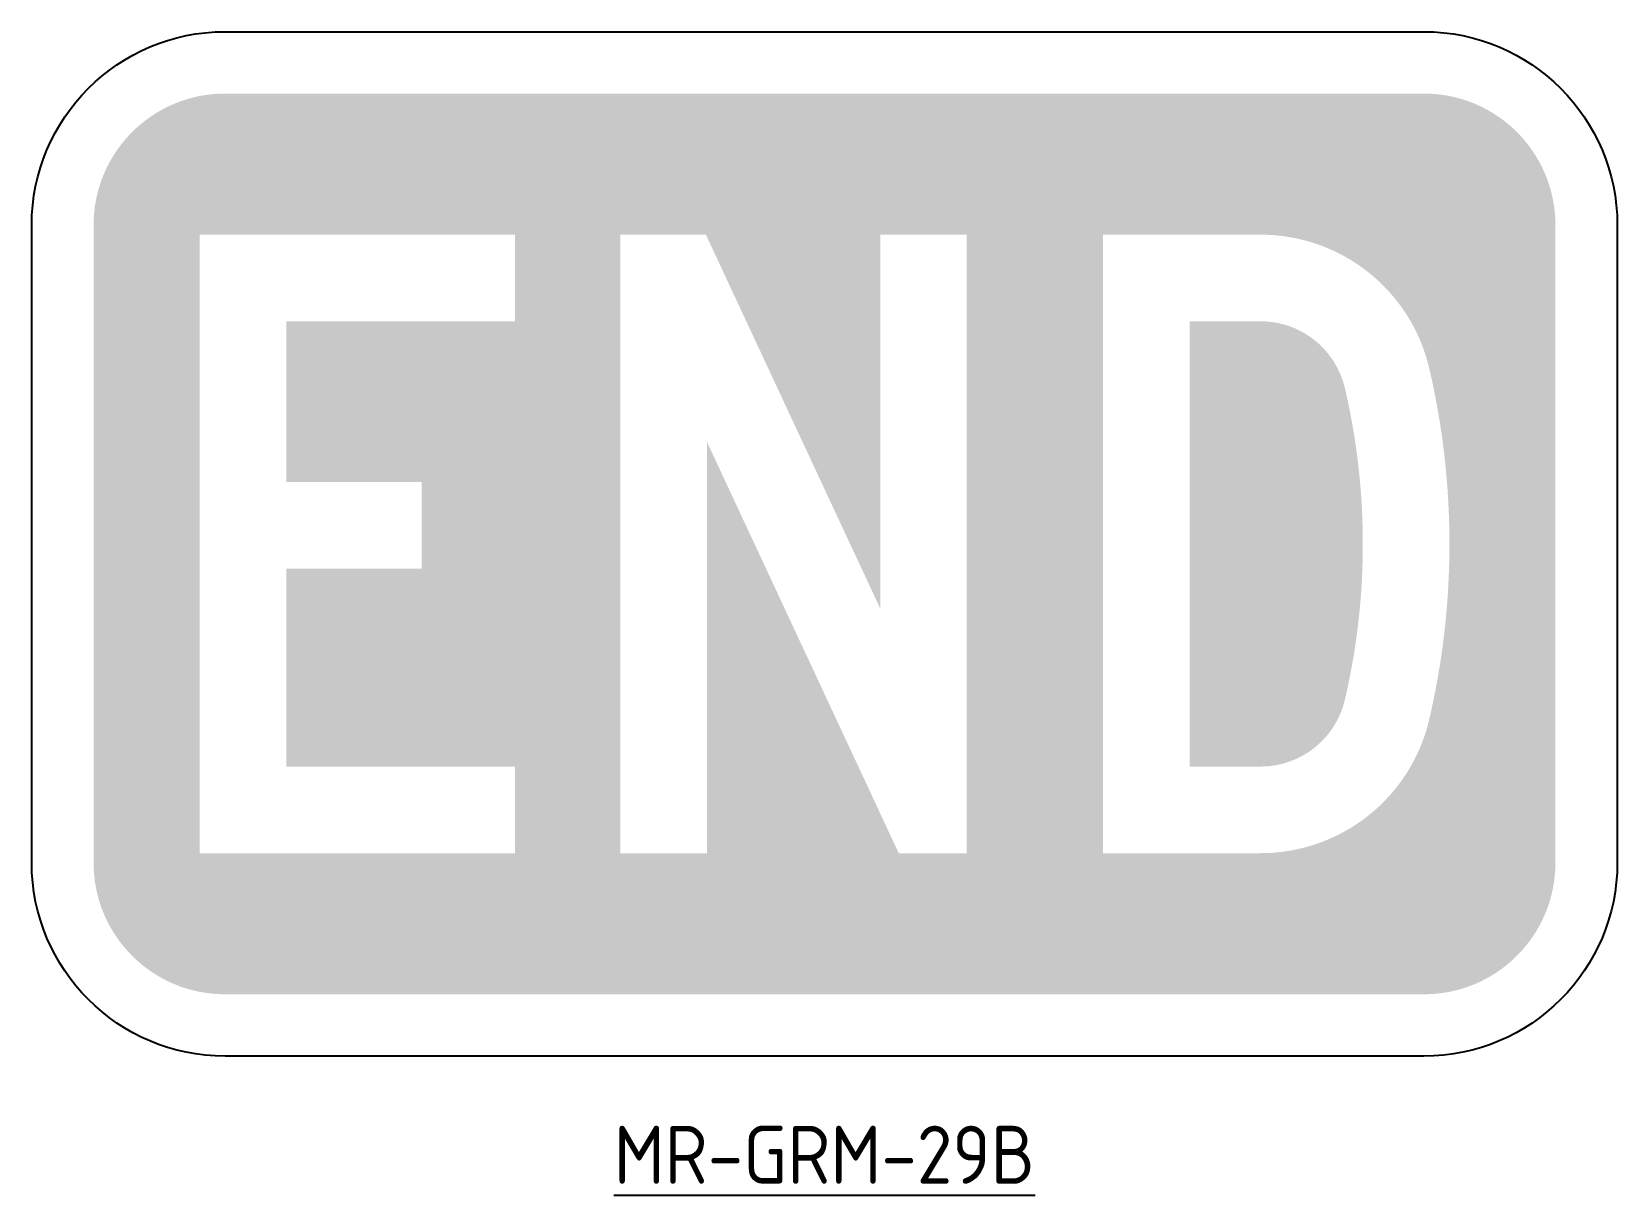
# Model space of a CAD drawing. Header units: millimetres. Extents: x -41 to 41, y -7.2 to 53.
import ezdxf

# ---------------------------------------------------------------- set-up
doc = ezdxf.new("R2010")
doc.units = ezdxf.units.MM
doc.layers.add('SIGN_BLACK', color=7, linetype='Continuous', true_color=0x0a0a0a)
doc.layers.add('SIGN_BLUE', color=7, linetype='Continuous', true_color=0x165788)
doc.layers.add('T35', color=3, linetype='Continuous')
doc.styles.add('T35', font='isocp2.shx', dxfattribs={"height": 3.5})

msp = doc.modelspace()

# ---------------------------------------------------------------- hatches: boundary and pattern name
at = {"layer": 'SIGN_BLUE'}
h = msp.add_hatch(color=256, dxfattribs=at)
h.dxf.hatch_style = 1
edge = h.paths.add_edge_path()
edge.add_arc((-31.00000000000001, 43), 6.800000000000001, 90, 180, ccw=False)
edge.add_line((-31.00000000000001, 49.8), (31, 49.8))
edge.add_arc((31, 43), 6.800000000000001, 0, 90, ccw=False)
edge.add_line((37.8, 43), (37.8, 10))
edge.add_arc((31, 10), 6.800000000000001, -90, 0, ccw=False)
edge.add_line((31, 3.2), (-31, 3.2))
edge.add_arc((-31.00000000000001, 10), 6.800000000000001, 180, 270, ccw=False)
edge.add_line((-37.80000000000001, 10), (-37.80000000000001, 43))
edge = h.paths.add_edge_path(flags=16)
edge.add_arc((22.55110980430417, 19.46000000000167), 8.960000000002493, 270.0000000000122, 346.891010160693)
edge.add_arc((-7.680000000008488, 26.49999999999918), 40.00000000000844, 346.8910101606835, 373.108989839322)
edge.add_arc((22.55110980430599, 33.53999999999924), 8.960000000000027, 13.1089898393183, 89.99999999999942)
edge.add_line((22.55110980430608, 42.49999999999918), (14.40000000000026, 42.49999999999918))
edge.add_line((14.40000000000026, 42.49999999999918), (14.40000000000026, 10.49999999999918))
edge.add_line((14.40000000000026, 10.49999999999918), (22.55110980430608, 10.49999999999918))
h.paths.add_polyline_path([(7.360000000000207, 10.49999999999918), (7.360000000000207, 42.49999999999918), (2.880000000000189, 42.49999999999918), (2.880000000000189, 23.16259491446208), (-6.134429438370546, 42.49999999999918), (-10.55999999999977, 42.49999999999918), (-10.55999999999977, 10.49999999999918), (-6.079999999999848, 10.49999999999918), (-6.079999999999848, 31.7799999999992), (3.840000000000225, 10.49999999999918)], flags=16)
h.paths.add_polyline_path([(-27.83999999999979, 25.21999999999916), (-20.82967346235829, 25.21999999999916), (-20.82967346235829, 29.69999999999918), (-27.83999999999979, 29.69999999999918), (-27.83999999999979, 38.01999999999916), (-15.99999999999983, 38.01999999999916), (-15.99999999999983, 42.49999999999918), (-32.31999999999982, 42.49999999999918), (-32.31999999999982, 10.49999999999918), (-15.99999999999983, 10.49999999999918), (-15.99999999999983, 14.9799999999992), (-27.83999999999979, 14.9799999999992)], flags=16)
h = msp.add_hatch(color=256, dxfattribs=at)
h.dxf.hatch_style = 1
edge = h.paths.add_edge_path()
edge.add_line((18.88000000000019, 38.01999999999916), (22.55110980430608, 38.01999999999916))
edge.add_arc((22.55110980430408, 33.53999999999669), 4.480000000002474, 13.108989839294281, 89.99999999997442, ccw=False)
edge.add_arc((-7.680000000008852, 26.49999999999918), 35.52000000000871, -13.108989839322476, 13.108989839315882, ccw=False)
edge.add_arc((22.55110980430608, 19.45999999999913), 4.479999999999901, 270, 346.8910101606802, ccw=False)
edge.add_line((22.55110980430608, 14.9799999999992), (18.88160000000016, 14.9799999999992))
edge.add_line((18.88160000000015, 14.9799999999992), (18.88000000000019, 38.01999999999916))

# ---------------------------------------------------------------- linework, layer by layer
at = {"layer": 'SIGN_BLACK'}
msp.add_lwpolyline([(-41.00000000000001, 43, -0.414213562373095), (-31.00000000000001, 53), (31, 53, -0.414213562373095), (41, 43), (41, 10, -0.414213562373095), (31, 0), (-31.00000000000001, 0, -0.414213562373095), (-41.00000000000001, 10)], format="xyb", close=True, dxfattribs=at)

# ---------------------------------------------------------------- texts
at = {"layer": 'T35', "insert": (-3.410605131648481e-14, -3.599999999999955), "char_height": 3, "attachment_point": 2, "style": 'T35'}
msp.add_mtext('{\\LMR-GRM-29B}', dxfattribs=at)

doc.saveas('drawing.dxf')
